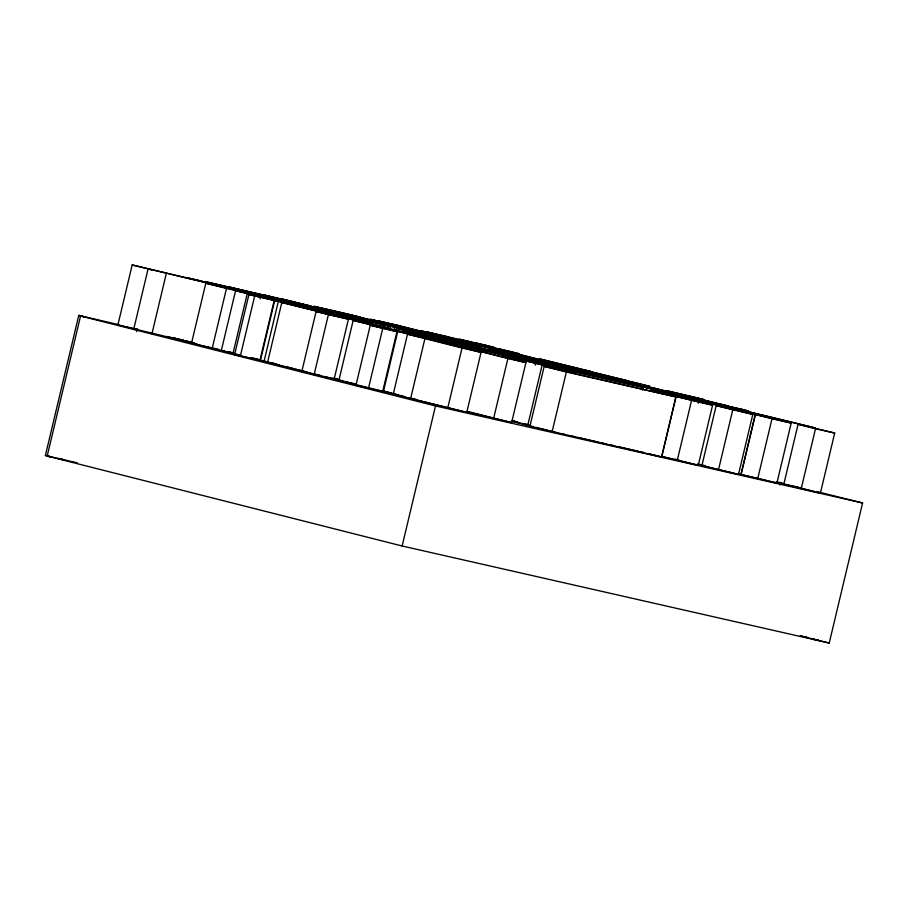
<?xml version="1.0" encoding="UTF-8"?>
<svg xmlns="http://www.w3.org/2000/svg" width="908" height="908" viewBox="0 0 908 908"><rect width="100%" height="100%" fill="white"/><g stroke="black" fill="none" stroke-linecap="round" stroke-linejoin="round"><path stroke-width="1.36" d="M78.769 315.382L84.251 316.835L80.562 315.995L47.193 456.054L50.882 456.894L45.4 455.441L78.769 315.382L119.595 324.871M197.104 343.973L117.881 324.973L132.182 264.954L215.502 284.874L132.182 264.954M136.609 331.624L137.267 328.878M151.965 333.701L166.266 273.671M233.776 353.405L191.509 343.258L205.798 283.228L279.8 300.23L272.23 298.323M212.177 348.49L226.478 288.46L205.798 283.228M221.291 350.67L239.701 355.119L221.291 350.67L235.592 290.651L255.273 295.418L235.592 290.651M232.959 353.609L247.26 293.59M234.627 354.517L248.928 294.487L268.132 298.846L274.693 300.514L260.392 360.544L234.627 354.517L260.392 360.544M240.37 355.981L254.671 295.951L248.928 294.487M260.142 298.857L260.789 296.133L296.746 304.452M260.256 359.012L274.227 300.344L300.548 306.427L274.227 300.344M279.709 364.971L264.046 361.418L278.336 301.388M318.731 375.208L267.519 362.508L281.821 302.489L334.382 315.496L281.821 302.489M301.808 371.497L316.109 311.478L348.434 319.173L334.133 379.192L301.808 371.497L321.829 376.06M314.111 374.629L328.412 314.611L316.109 311.478M338.866 315.292L339.513 312.556L377.206 321.432L339.513 312.556M404.389 396.512L338.877 380.429L353.178 320.399L418.69 336.482L353.178 320.399M355.959 385.276L370.26 325.257L386.275 328.9L396.944 331.613L382.643 391.643L355.959 385.276L382.643 391.643M382.767 327.595L383.426 324.871L347.968 315.87L394.049 326.857M368.444 388.431L382.745 328.401L370.26 325.257M389.782 329.195L390.44 326.46L374.017 322.283M393.959 330.126L394.617 327.391L379.033 323.43M395.911 331.182L396.569 328.446L485.247 349.308L445.68 339.274L458.881 342.259L514.11 356.152L510.103 355.244L509.456 357.968M383.369 391.723L397.67 331.692M393.221 394.22L407.51 334.201L425.716 338.321L481.058 352.349L466.757 412.38L393.221 394.22L466.757 412.38M410.62 398.623L424.921 338.605L407.51 334.201M817.518 491.739L862.6 502.987L829.231 643.046L402.142 546.003L435.5 405.944L80.562 315.995M453.591 342.327L454.238 339.592L446.237 337.776L481.49 346.504L454.238 339.592M447.735 408.044L462.036 348.014L424.921 338.605M489.128 351.203L489.775 348.479L528.581 357.956L489.775 348.479M493.6 418.52L507.901 358.49L452.559 344.473L525.914 362.598L511.613 422.629L466.508 411.642M509.694 354.268L510.341 351.544L500.342 349.262L519.376 353.836L510.341 351.544M535.118 365.186L535.765 362.462L529.205 360.794M533.007 426.658L527.752 425.33L542.053 365.3M529.886 426.397L544.187 366.378L676.006 396.944L661.705 456.962L529.886 426.397L536.56 427.918M552.053 432.038L566.354 372.008L544.187 366.378M567.579 370.612L568.226 367.876L543.268 361.827M584.945 374.289L585.592 371.554L572.573 368.591L626.792 382.007L585.592 371.554M642.626 390.122L643.273 387.398L525.13 360.226L643.273 387.398M665.246 393.289L665.905 390.554L703.416 399.406L665.905 390.554M661.671 456.474L675.972 396.456L696.175 401.041L712.576 405.218L698.275 465.236L661.671 456.474L698.275 465.236M677.255 460.447L691.555 400.417L675.972 396.456M698.354 403.345L699.001 400.621L669.571 393.482L698.263 400.303M712.008 405.184L712.666 402.448L688.763 396.263L728.681 406.103L712.666 402.448M701.895 465.622L716.185 405.604L736.206 410.166L752.811 414.354L738.51 474.385L701.895 465.622L734.674 473.42M718.478 469.822L732.779 409.792L716.185 405.604M740.996 474.169L738.42 473.511L740.996 474.169L755.297 414.15L697.299 399.236L635.884 385.276L714.71 403.64M741.11 474.544L755.411 414.513L791.197 423.071L776.896 483.09L741.11 474.544L766.511 480.446M757.703 478.743L772.004 418.713L755.411 414.513M780.04 484.986L780.698 482.239M783.786 484.316L798.087 424.286L834.702 433.048L820.412 493.078L783.786 484.316L802.649 488.595M801.208 488.72L815.509 428.69L798.087 424.286M804.953 636.973L807.348 637.507L804.851 636.871M511.601 420.722L514.2 421.312M514.643 421.63L511.499 420.926L530.851 425.75M266.464 361.554L251.459 358.172L257.974 359.852M259.291 360.181L276.236 364.051M535.765 362.462L501.999 354.608L508.559 356.276M382.745 328.401L396.944 331.613M714.085 403.685L699.001 400.621M755.297 414.15L692.747 399.588L707.707 403.368L693.508 400.144L650.661 389.271L697.367 400.201M566.354 372.008L676.006 396.944M772.004 418.713L791.197 423.071M815.509 428.69L834.702 433.048M191.509 343.258L218.612 349.421M233.14 352.917L229.1 351.998L234.23 353.291M697.412 463.92L705.55 465.77M547.479 430.21L535.641 427.316M558.25 433.025L537.888 428.224M561.008 433.649L566.524 434.909M570.667 435.84L574.798 436.782M577.556 437.406L598.236 442.117M600.994 442.741L606.51 443.989M609.268 444.625L614.773 445.873M617.531 446.498L638.21 451.208M640.969 451.832L643.727 452.456M798.393 487.392L776.272 482.103M435.5 405.944L862.6 502.987M45.4 455.441L63.027 459.652M63.072 459.459L58.657 458.461L62.765 459.539M152.045 269.982L148.049 269.063L133.748 329.093L137.744 330.001M256.998 294.158L241.982 290.742L262.741 295.622L239.95 289.8L275.113 298.403L262.106 295.429M226.478 288.46L257.52 295.543L243.389 291.967M383.426 324.871L390.44 326.46M394.617 327.391L405.638 329.91M254.671 295.951L274.693 300.514M568.226 367.876L566.217 367.422L594.297 374.539L512.055 354.733L582.925 371.985M538.319 361.645L541.327 362.337M328.412 314.611L348.434 319.173M462.036 348.014L481.058 352.349M507.901 358.49L525.914 362.598M691.555 400.417L712.576 405.218M732.779 409.792L752.811 414.354M117.881 324.973L137.903 329.536M174.086 338.094L183.427 340.216M194.187 343.065L167.095 336.516M252.617 358.138L257.963 359.352M267.519 362.508L279.221 365.186M341.976 380.917L354.846 383.846M338.877 380.429L355.959 384.322M515.687 421.857L517.696 422.311L511.533 420.745M800.867 635.918L803.603 636.553M803.92 636.871L814.851 639.402M64.309 459.766L72.969 461.911M260.789 296.133L315.155 309.095L290.56 303.068M299.572 303.556L327.89 310.343L281.253 298.823L308.482 305.485M242.141 290.276L229.656 287.121L270.346 296.678L205.265 281.605L243.049 290.617M253.979 358.285L257.974 359.296M271.73 362.882L275.669 363.87M510.103 355.244L553.766 366.321L455.328 342.838L483.215 349.932L464.192 345.596L396.569 328.446M648.936 453.739L661.705 456.962M513.553 420.949L517.639 421.982M524.461 423.707L528.547 424.74M511.76 421.267L527.752 425.33M511.613 422.629L468.483 411.687M333.951 378.239L338.037 379.272M383.165 390.985L391.348 393.062M382.824 391.042L397.647 394.798M280.527 365.481L310.536 373.097M313.271 373.79L318.719 375.174M816.099 639.72L818.607 640.356L811.423 638.778L829.231 643.046M800.175 635.918L802.672 636.553M47.193 456.054L402.142 546.003M512.214 352.701L514.666 353.326M593.026 374.402L598.781 375.867L574.004 370.067L579.758 371.531M424.91 334.155L430.653 335.608M319.82 310.434L291.4 303.76L298.789 305.644M287.189 302.341L297.041 304.85L269.177 298.244M335.892 315.292L296.916 305.803L373.006 324.712L322.158 312.25M776.283 481.694L784.342 483.737M794.636 486.359L798.438 487.324M804 488.901L820.412 493.078M769.11 481.115L776.896 483.09M675.109 459.13L679.207 460.174M332.725 378.125L340.931 380.214M186.117 340.909L194.164 342.952M412.028 398.317L415.966 399.327M174.098 338.162L186.174 341.238M285.316 366.514L293.42 368.569M296.121 369.261L304.225 371.327M317.437 374.709L321.534 375.753M324.269 376.445L340.682 380.622M259.926 360.374L264.046 361.418M323.191 376.411L334.133 379.192M73.276 461.832L77.384 462.921M679.797 394.696L651.081 387.398L711.123 402.165L679.797 394.696M536.764 361.361L493.226 350.658L536.764 361.361M529.795 361.577L524.608 360.408L575.014 373.188L504.927 355.641L529.795 361.577M380.111 321.75L370.918 319.673L398.328 326.12L370.26 319.241L380.111 321.75M261.618 296.576L254.433 294.964L274.931 299.946L261.618 296.576M280.765 301.535L264.398 297.847L289.97 303.851L280.765 301.535M336.232 314.849L325.041 312.318L388.93 328.231L336.232 314.849M449.619 340.545L441.436 338.695L457.201 342.679L405.286 330.115L449.619 340.545M600.88 375.129L586.489 371.656L645.792 386.104L600.88 375.129M347.151 313.862L313.93 306.314L360.272 317.198L347.151 313.862M284.93 300.423L268.734 296.746L292.319 302.296L284.93 300.423M590.881 371.531L539.602 358.898L590.881 371.531M574.242 367.933L523.927 356.617L584.264 370.453L574.242 367.933M467.518 344.03L448.404 339.569L467.518 344.03M599.212 374.232L538.603 360.476L605.772 375.901L599.212 374.232M628.518 380.997L584.616 370.248L628.518 380.997M555.412 365.413L537.218 361.293L570.36 369.193L555.412 365.413M648.187 387.08L626.985 382.268L674.621 393.777L648.187 387.08M415.251 334.553L404.049 332.022L448.246 342.918L415.251 334.553M492.238 352.236L459.028 344.677L505.37 355.573L492.238 352.236M648.868 388L605.159 377.512L648.868 388M454.59 344.087L442.4 341.329L466.258 347.026L454.59 344.087M741.881 409.326L714.675 403.152L748.453 411.006L741.881 409.326M442.457 342.055L410.564 334.292L442.457 342.055M773.003 417.612L726.457 406.466L815.27 427.952L773.003 417.612M468.903 341.419L458.892 339.138L479.56 344.132L468.903 341.419M484.929 345.074L473.908 342.566L493.941 347.367L484.929 345.074M397.102 325.143L377.07 320.581L428.27 333.077L397.102 325.143M446.146 336.323L426.136 331.761L476.496 344.041L446.146 336.323M277.349 298.04L262.321 294.612L308.697 305.985L277.349 298.04M429.155 332.691L420.143 330.637L443.104 336.232L429.155 332.691M197.728 280.197L185.72 277.462L212.483 283.954L197.728 280.197M324.326 309.117L317.312 307.517L337.628 312.477L324.326 309.117M493.68 347.696L480.673 344.734L501.704 349.762L493.68 347.696M227.499 287.371L213.493 284.181L237.351 289.879L227.499 287.371M416.193 330.932L401.177 327.504L440.811 337.186L416.193 330.932M434.399 335.052L425.387 332.998L468.392 343.644L434.399 335.052M472.625 343.746L463.613 341.692L499.048 350.443L472.625 343.746M486.631 346.935L477.631 344.881L502.226 350.908L486.631 346.935M521.203 354.756L495.654 348.99L553.12 363.007L521.203 354.756M329.933 311.523L304.906 305.814L373.585 322.601L329.933 311.523M382.643 323.577L368.614 320.388L438.927 337.345L382.643 323.577M453.115 340.318L438.099 336.891L462.138 342.611L453.115 340.318M335.29 314.02L290.231 303.76L340.205 315.28L335.29 314.02M636.077 382.892L619.074 379.011L650.026 386.445L636.077 382.892M566.274 368.387L537.252 361.77L591.721 374.868L566.274 368.387M388.397 328.412L378.386 326.131L414.661 335.086L388.397 328.412M601.005 377.07L569.963 369.987L607.577 378.738L601.005 377.07M733.539 407.715L712.508 402.914L743.38 410.212L733.539 407.715M509.876 357.377L502.873 355.788L521.362 360.306L509.876 357.377"/></g></svg>
